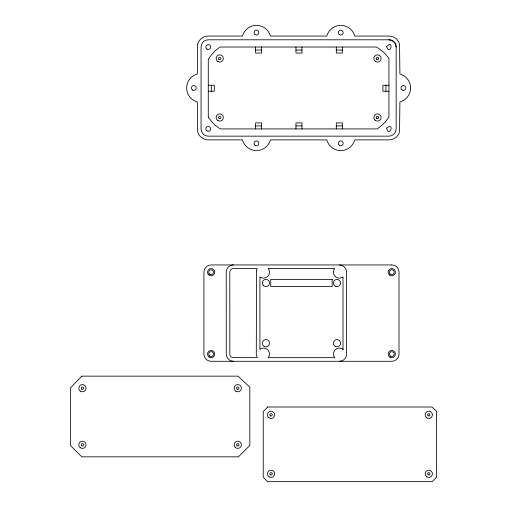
<?xml version="1.0" encoding="UTF-8"?>
<svg xmlns="http://www.w3.org/2000/svg" width="507" height="507" viewBox="0 0 507 507"><rect width="100%" height="100%" fill="white"/><g stroke="black" fill="none" stroke-linecap="round" stroke-linejoin="round"><path stroke-width="0.76" d="M388.723 39.806C392.665 39.635 396.214 43.089 396.163 47.031L396.163 128.924A7.225 7.225 0 0 1 388.939 136.149L208.288 136.149A7.225 7.225 0 0 1 201.064 128.924L201.064 47.031A7.225 7.225 0 0 1 208.288 39.8L388.939 39.8A7.225 7.225 0 0 1 396.163 47.031M255.604 50.041L261.625 50.041M295.949 50.041L301.969 50.041M336.306 50.041L342.326 50.041M208.288 85.239L214.309 85.239L214.309 91.26L208.288 91.26M388.939 85.239L382.918 85.239L382.918 91.26L388.939 91.26M255.604 125.907L261.625 125.907M295.949 125.907L301.969 125.907M336.306 125.907L342.326 125.907M343.423 349.583L342.13 348.696A6.021 6.021 0 0 0 334.354 357.346L334.633 357.676L268.279 357.676L268.704 357.143A6.021 6.021 0 0 0 260.585 348.81L259.914 349.31L259.914 276.923L260.509 277.38A6.021 6.021 0 0 0 268.742 269.166L268.279 268.558L334.645 268.558L334.183 269.16A6.021 6.021 0 0 0 342.409 277.386L343.011 276.923L343.011 349.304M208.288 117.155L211.964 121.94L215.272 125.248L220.057 128.924L377.17 128.924L381.955 125.248L385.263 121.94L388.939 117.155L388.939 58.362L385.453 54.091L382.037 50.884L376.688 47.031L220.057 47.031L215.488 50.535L211.844 54.3L208.288 59.224L208.288 117.782M385.928 85.239L385.928 91.26M342.326 47.031L342.326 53.051L336.306 53.051L336.306 47.031M342.326 128.924L342.326 122.897L336.306 122.897L336.306 128.924M301.969 47.031L301.969 53.051L295.949 53.051L295.949 47.031M301.969 128.924L301.969 122.897L295.949 122.897L295.949 128.924M261.625 47.031L261.625 53.051L255.604 53.051L255.604 47.031M261.625 128.924L261.625 122.897L255.604 122.897L255.604 128.924M233.416 264.946L232.269 265.034A7.225 7.225 0 0 0 226.23 271.435L226.255 354.063C226.033 357.955 229.728 361.345 233.416 361.288M211.299 85.239L211.299 91.26M339.398 264.946A7.225 7.225 0 0 1 346.623 272.17L346.623 354.063A7.225 7.225 0 0 1 339.398 361.288M386.575 46.555C390.523 56.784 394.154 38.627 386.575 46.555M197.667 44.179L197.324 74.016A14.45 14.45 0 0 0 197.324 101.932L197.667 131.769A10.996 10.996 0 0 0 205.443 139.545L208.047 139.888L242.504 139.888A14.45 14.45 0 0 0 270.421 139.888L326.806 139.888A14.45 14.45 0 0 0 354.723 139.888L389.18 139.888L391.784 139.545A10.996 10.996 0 0 0 399.56 131.769L399.903 101.932A14.45 14.45 0 0 0 399.903 74.016L399.56 44.179A10.996 10.996 0 0 0 391.784 36.403L389.18 36.06L354.723 36.06A14.45 14.45 0 0 0 326.806 36.06L270.421 36.06A14.45 14.45 0 0 0 242.504 36.06L208.047 36.06L205.443 36.403A10.996 10.996 0 0 0 197.667 44.179M256.548 270.301L256.301 354.063L257.271 357.676L232.789 357.619A3.612 3.612 0 0 1 229.817 354.38L229.804 272.17A3.612 3.612 0 0 1 233.416 268.558L257.271 268.558L256.548 270.301M386.695 128.043C388.787 138.804 395.549 121.566 386.695 128.043M81.804 376.143L70.378 387.982L70.378 445.419L81.798 456.832L238.404 456.832L249.824 445.419L249.824 387.139L237.941 376.143L81.804 376.143M267.709 407.013L263.228 411.652L263.228 477.176L267.702 481.65L432.148 481.65L436.622 477.176L436.622 411.297L431.932 407.013L267.709 407.013M391.784 264.946L211.14 264.946A7.225 7.225 0 0 0 203.915 272.17L203.915 354.063A7.225 7.225 0 0 0 211.14 361.288L391.784 361.288A7.225 7.225 0 0 0 399.009 354.063L399.009 272.17A7.225 7.225 0 0 0 391.784 264.946M332.174 279.395L270.751 279.395L270.751 286.62L332.174 286.62L332.174 279.395M217.883 61.575A3.612 3.612 0 0 0 223.346 58.52A3.612 3.612 0 0 0 217.966 55.314A3.612 3.612 0 0 0 217.883 61.575M219.132 118.524A1.204 1.204 0 0 0 220.938 117.478A1.204 1.204 0 0 0 219.132 116.439A1.204 1.204 0 0 0 219.132 118.524M376.752 118.372A1.16 1.16 0 0 0 378.64 117.675A1.16 1.16 0 0 0 377.094 116.395A1.16 1.16 0 0 0 376.752 118.372M375.687 61.601A3.612 3.612 0 0 0 381.106 58.47A3.612 3.612 0 0 0 375.687 55.339A3.612 3.612 0 0 0 375.687 61.601M375.123 120.203A3.612 3.612 0 0 0 381.042 118.175A3.612 3.612 0 0 0 376.327 114.062A3.612 3.612 0 0 0 375.123 120.203M376.891 59.509A1.204 1.204 0 0 0 378.697 58.47A1.204 1.204 0 0 0 376.891 57.424A1.204 1.204 0 0 0 376.891 59.509M207.084 49.116A2.408 2.408 0 0 0 210.697 47.031A2.408 2.408 0 0 0 207.084 44.939A2.408 2.408 0 0 0 207.084 49.116M206.761 130.781A2.408 2.408 0 0 0 210.665 129.31A2.408 2.408 0 0 0 207.439 126.668A2.408 2.408 0 0 0 206.761 130.781M217.928 120.609A3.612 3.612 0 0 0 223.346 117.478A3.612 3.612 0 0 0 217.928 114.354A3.612 3.612 0 0 0 217.928 120.609M218.878 59.319A1.204 1.204 0 0 0 220.894 58.78A1.204 1.204 0 0 0 219.417 57.304A1.204 1.204 0 0 0 218.878 59.319M255.255 145.458A2.408 2.408 0 0 0 258.874 143.373A2.408 2.408 0 0 0 255.255 141.288A2.408 2.408 0 0 0 255.255 145.458M339.063 145.078A2.408 2.408 0 0 0 343.093 143.994A2.408 2.408 0 0 0 340.14 141.047A2.408 2.408 0 0 0 339.063 145.078M402.184 90.062A2.408 2.408 0 0 0 405.796 87.977A2.408 2.408 0 0 0 402.184 85.886A2.408 2.408 0 0 0 402.184 90.062M339.557 34.66A2.408 2.408 0 0 0 343.176 32.575A2.408 2.408 0 0 0 339.557 30.49A2.408 2.408 0 0 0 339.557 34.66M254.844 34.362A2.408 2.408 0 0 0 258.817 33.082A2.408 2.408 0 0 0 255.724 30.281A2.408 2.408 0 0 0 254.844 34.362M192.59 90.037A2.408 2.408 0 0 0 196.247 88.022A2.408 2.408 0 0 0 192.679 85.867A2.408 2.408 0 0 0 192.59 90.037M389.744 275.149A3.612 3.612 0 0 0 395.39 272.449A3.612 3.612 0 0 0 390.225 268.913A3.612 3.612 0 0 0 389.744 275.149M389.978 357.194A3.612 3.612 0 0 0 395.397 354.063A3.612 3.612 0 0 0 389.978 350.933A3.612 3.612 0 0 0 389.978 357.194M390.181 273.97A2.408 2.408 0 0 0 394.142 272.665A2.408 2.408 0 0 0 391.03 269.882A2.408 2.408 0 0 0 390.181 273.97M208.966 356.953A3.612 3.612 0 0 0 214.727 354.501A3.612 3.612 0 0 0 209.721 350.743A3.612 3.612 0 0 0 208.966 356.953M208.909 275.016A3.612 3.612 0 0 0 214.715 272.684A3.612 3.612 0 0 0 209.79 268.818A3.612 3.612 0 0 0 208.909 275.016M209.606 355.92A2.408 2.408 0 0 0 213.517 354.469A2.408 2.408 0 0 0 210.297 351.807A2.408 2.408 0 0 0 209.606 355.92M390.58 356.148A2.408 2.408 0 0 0 394.192 354.063A2.408 2.408 0 0 0 390.58 351.978A2.408 2.408 0 0 0 390.58 356.148M209.816 274.186A2.408 2.408 0 0 0 213.542 272.31A2.408 2.408 0 0 0 210.056 270.022A2.408 2.408 0 0 0 209.816 274.186M264.128 346.357A3.612 3.612 0 0 0 269.547 343.226A3.612 3.612 0 0 0 264.128 340.096A3.612 3.612 0 0 0 264.128 346.357M335.14 346.332A3.612 3.612 0 0 0 340.603 343.271A3.612 3.612 0 0 0 335.222 340.07A3.612 3.612 0 0 0 335.14 346.332M263.703 285.853A3.612 3.612 0 0 0 269.515 283.521A3.612 3.612 0 0 0 264.591 279.655A3.612 3.612 0 0 0 263.703 285.853M335.184 286.138A3.612 3.612 0 0 0 340.603 283.007A3.612 3.612 0 0 0 335.184 279.883A3.612 3.612 0 0 0 335.184 286.138M270.453 474.863A1.204 1.204 0 0 0 272.259 473.823A1.204 1.204 0 0 0 270.453 472.778A1.204 1.204 0 0 0 270.453 474.863M270.453 415.879A1.204 1.204 0 0 0 272.259 414.84A1.204 1.204 0 0 0 270.453 413.794A1.204 1.204 0 0 0 270.453 415.879M426.869 476.878A3.612 3.612 0 0 0 432.401 473.963A3.612 3.612 0 0 0 427.103 470.629A3.612 3.612 0 0 0 426.869 476.878M428.111 474.748A1.147 1.147 0 0 0 429.936 473.95A1.147 1.147 0 0 0 428.333 472.771A1.147 1.147 0 0 0 428.111 474.748M268.944 417.774A3.612 3.612 0 0 0 274.648 415.201A3.612 3.612 0 0 0 269.572 411.545A3.612 3.612 0 0 0 268.944 417.774M426.273 417.426A3.612 3.612 0 0 0 432.294 415.727A3.612 3.612 0 0 0 427.807 411.361A3.612 3.612 0 0 0 426.273 417.426M269.249 476.954A3.612 3.612 0 0 0 274.667 473.823A3.612 3.612 0 0 0 269.249 470.692A3.612 3.612 0 0 0 269.249 476.954M428.142 415.791A1.153 1.153 0 0 0 429.942 414.922A1.153 1.153 0 0 0 428.288 413.801A1.153 1.153 0 0 0 428.142 415.791M80.302 447.719A3.612 3.612 0 0 0 86.019 445.159A3.612 3.612 0 0 0 80.949 441.489A3.612 3.612 0 0 0 80.302 447.719M80.245 391.068A3.612 3.612 0 0 0 86.006 388.628A3.612 3.612 0 0 0 81.012 384.857A3.612 3.612 0 0 0 80.245 391.068M81.823 445.83A1.204 1.204 0 0 0 83.63 444.791A1.204 1.204 0 0 0 81.823 443.745A1.204 1.204 0 0 0 81.823 445.83M81.716 389.116A1.166 1.166 0 0 0 83.579 388.337A1.166 1.166 0 0 0 81.976 387.107A1.166 1.166 0 0 0 81.716 389.116M237.175 445.83A1.204 1.204 0 0 0 238.981 444.791A1.204 1.204 0 0 0 237.175 443.745A1.204 1.204 0 0 0 237.175 445.83M237.092 389.161A1.191 1.191 0 0 0 238.968 388.299A1.191 1.191 0 0 0 237.282 387.107A1.191 1.191 0 0 0 237.092 389.161M235.97 391.315A3.612 3.612 0 0 0 241.395 388.185A3.612 3.612 0 0 0 235.97 385.06A3.612 3.612 0 0 0 235.97 391.315M235.533 447.618A3.612 3.612 0 0 0 241.351 445.317A3.612 3.612 0 0 0 236.452 441.432A3.612 3.612 0 0 0 235.533 447.618"/></g></svg>
